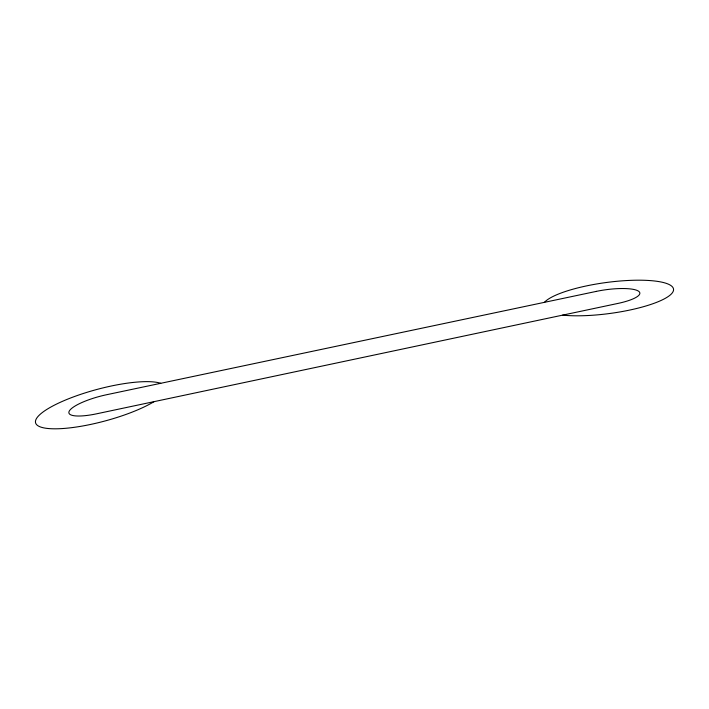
<?xml version="1.0" encoding="UTF-8"?>
<svg xmlns="http://www.w3.org/2000/svg" width="709" height="709" viewBox="0 0 709 709"><rect width="100%" height="100%" fill="white"/><g stroke="black" fill="none" stroke-linecap="round" stroke-linejoin="round"><path stroke-width="1.06" d="M544.397 302.353A66.097 15.58 -7.7 0 1 634.546 280.241A66.097 15.58 -7.7 0 1 662.436 299.81A66.097 15.58 -7.7 0 1 562.618 315.133M154.057 401.648A67.683 16.263 -15.1 0 1 53.919 428.803A67.683 16.263 -15.1 0 1 64.235 400.567A67.683 16.263 -15.1 0 1 160.757 383.303M596.402 291.372L106.731 394.7A33.784 8.109 -15 0 0 69.26 411.105A33.784 8.109 -15 0 0 96.451 413.843L617.938 303.425A32.995 7.772 -7.7 0 0 638.02 290.876A32.995 7.772 -7.7 0 0 596.402 291.372"/></g></svg>
